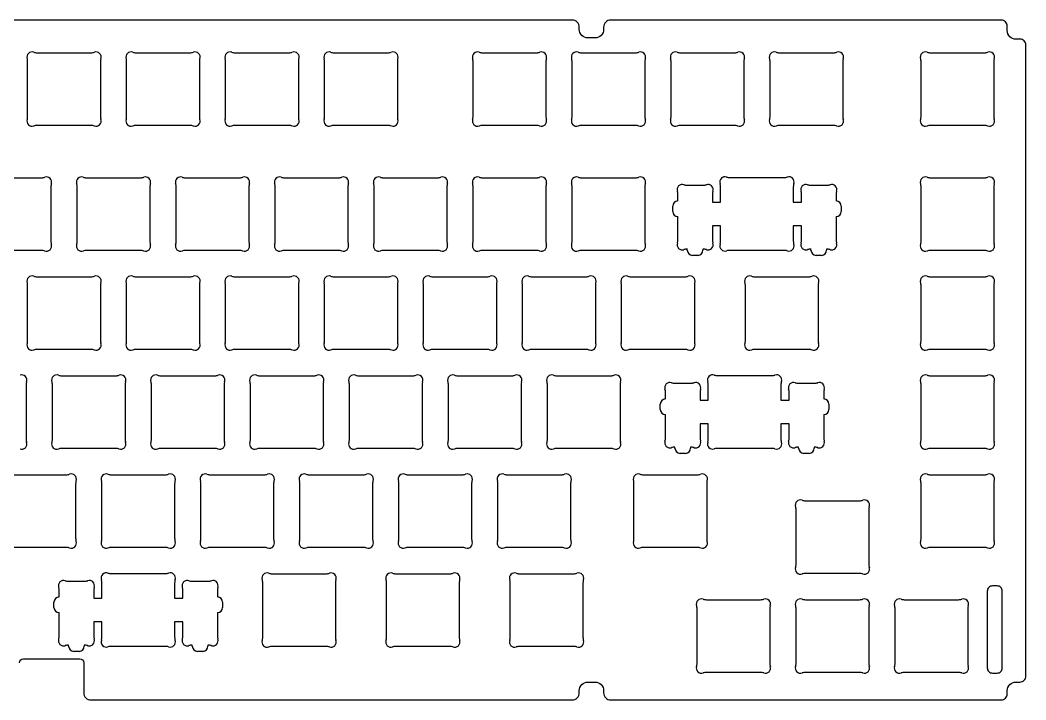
# Model space of a CAD drawing. Header units: millimetres. Extents: x 0 to 655, y 0 to 148.
# Drawn here: x 461.3 to 654.8, y 0 to 130.8 of the extents above; entities that cross this region are included whole.
import ezdxf

# ---------------------------------------------------------------- set-up
doc = ezdxf.new("R2010")
doc.units = ezdxf.units.MM

msp = doc.modelspace()

# ---------------------------------------------------------------- linework, layer by layer
for p, q in [((464.52, 124.52), (474.96, 124.52)), ((483.57, 124.52), (494.01, 124.52)), ((502.62, 124.52), (513.06, 124.52)), ((521.67, 124.52), (532.11, 124.52)), ((550.25, 124.52), (560.69, 124.52)), ((569.3, 124.52), (579.74, 124.52)), ((588.35, 124.52), (598.79, 124.52)), ((607.4, 124.52), (617.84, 124.52)), ((636.45, 124.52), (646.89, 124.52)), ((462.74, 112.3), (462.74, 122.75)), ((476.74, 122.75), (476.74, 112.3)), ((481.79, 112.3), (481.79, 122.75)), ((495.79, 122.75), (495.79, 112.3)), ((500.84, 112.3), (500.84, 122.75)), ((514.84, 122.75), (514.84, 112.3)), ((519.89, 112.3), (519.89, 122.75)), ((533.89, 122.75), (533.89, 112.3)), ((548.47, 112.3), (548.47, 122.75)), ((562.47, 122.75), (562.47, 112.3)), ((567.52, 112.3), (567.52, 122.75)), ((581.52, 122.75), (581.52, 112.3)), ((586.57, 112.3), (586.57, 122.75)), ((600.57, 122.75), (600.57, 112.3)), ((605.62, 112.3), (605.62, 122.75)), ((619.62, 122.75), (619.62, 112.3)), ((634.67, 112.3), (634.67, 122.75)), ((648.67, 122.75), (648.67, 112.3)), ((474.96, 110.52), (464.52, 110.52)), ((494.01, 110.52), (483.57, 110.52)), ((513.06, 110.52), (502.62, 110.52)), ((532.11, 110.52), (521.67, 110.52)), ((560.69, 110.52), (550.25, 110.52)), ((579.74, 110.52), (569.3, 110.52)), ((598.79, 110.52), (588.35, 110.52)), ((617.84, 110.52), (607.4, 110.52)), ((646.89, 110.52), (636.45, 110.52)), ((455, 100.47), (465.44, 100.47)), ((474.05, 100.47), (484.49, 100.47)), ((493.1, 100.47), (503.54, 100.47)), ((512.15, 100.47), (522.59, 100.47)), ((531.2, 100.47), (541.64, 100.47)), ((550.25, 100.47), (560.69, 100.47)), ((569.3, 100.47), (579.74, 100.47)), ((589.65, 99.03), (592.74, 99.03)), ((596.09, 95.8), (596.09, 98.72)), ((597.87, 100.5), (608.31, 100.5)), ((610.09, 98.72), (610.09, 95.8)), ((613.45, 99.03), (616.54, 99.03)), ((636.45, 100.47), (646.89, 100.47)), ((467.22, 98.7), (467.22, 88.25)), ((472.27, 88.25), (472.27, 98.7)), ((486.27, 98.7), (486.27, 88.25)), ((491.32, 88.25), (491.32, 98.7)), ((505.32, 98.7), (505.32, 88.25)), ((510.37, 88.25), (510.37, 98.7)), ((524.37, 98.7), (524.37, 88.25)), ((529.42, 88.25), (529.42, 98.7)), ((543.42, 98.7), (543.42, 88.25)), ((548.47, 88.25), (548.47, 98.7)), ((562.47, 98.7), (562.47, 88.25)), ((567.52, 88.25), (567.52, 98.7)), ((581.52, 98.7), (581.52, 88.25)), ((587.87, 96), (587.87, 97.25)), ((594.52, 97.25), (594.52, 95.8)), ((611.67, 95.8), (611.67, 97.25)), ((618.32, 97.25), (618.32, 96)), ((634.67, 88.25), (634.67, 98.7)), ((648.67, 98.7), (648.67, 88.25)), ((586.87, 94), (586.87, 95)), ((594.52, 95.8), (596.09, 95.8)), ((610.09, 95.8), (611.67, 95.8)), ((619.32, 95), (619.32, 94)), ((587.87, 88.51), (587.87, 93)), ((618.32, 93), (618.32, 88.51)), ((596.09, 91.2), (594.52, 91.2)), ((594.52, 91.2), (594.52, 88.51)), ((596.09, 88.28), (596.09, 91.2)), ((610.09, 91.2), (610.09, 88.28)), ((611.67, 91.2), (610.09, 91.2)), ((611.67, 88.51), (611.67, 91.2)), ((465.44, 86.47), (455, 86.47)), ((484.49, 86.47), (474.05, 86.47)), ((503.54, 86.47), (493.1, 86.47)), ((522.59, 86.47), (512.15, 86.47)), ((541.64, 86.47), (531.2, 86.47)), ((560.69, 86.47), (550.25, 86.47)), ((579.74, 86.47), (569.3, 86.47)), ((589.69, 86.53), (589.69, 86.73)), ((591.69, 85.53), (590.69, 85.53)), ((592.69, 86.73), (592.69, 86.53)), ((608.31, 86.5), (597.87, 86.5)), ((613.49, 86.53), (613.49, 86.73)), ((615.49, 85.53), (614.49, 85.53)), ((616.49, 86.73), (616.49, 86.53)), ((646.89, 86.47), (636.45, 86.47)), ((464.52, 81.42), (474.96, 81.42)), ((483.57, 81.42), (494.01, 81.42)), ((502.62, 81.42), (513.06, 81.42)), ((521.67, 81.42), (532.11, 81.42)), ((540.72, 81.42), (551.16, 81.42)), ((559.77, 81.42), (570.21, 81.42)), ((578.82, 81.42), (589.26, 81.42)), ((602.63, 81.42), (613.08, 81.42)), ((636.45, 81.42), (646.89, 81.42)), ((462.74, 69.2), (462.74, 79.65)), ((476.74, 79.65), (476.74, 69.2)), ((481.79, 69.2), (481.79, 79.65)), ((495.79, 79.65), (495.79, 69.2)), ((500.84, 69.2), (500.84, 79.65)), ((514.84, 79.65), (514.84, 69.2)), ((519.89, 69.2), (519.89, 79.65)), ((533.89, 79.65), (533.89, 69.2)), ((538.94, 69.2), (538.94, 79.65)), ((552.94, 79.65), (552.94, 69.2)), ((557.99, 69.2), (557.99, 79.65)), ((571.99, 79.65), (571.99, 69.2)), ((577.04, 69.2), (577.04, 79.65)), ((591.04, 79.65), (591.04, 69.2)), ((600.86, 69.2), (600.86, 79.65)), ((614.86, 79.65), (614.86, 69.2)), ((634.67, 69.2), (634.67, 79.65)), ((648.67, 79.65), (648.67, 69.2)), ((474.96, 67.42), (464.52, 67.42)), ((494.01, 67.42), (483.57, 67.42)), ((513.06, 67.42), (502.62, 67.42)), ((532.11, 67.42), (521.67, 67.42)), ((551.16, 67.42), (540.72, 67.42)), ((570.21, 67.42), (559.77, 67.42)), ((589.26, 67.42), (578.82, 67.42)), ((613.08, 67.42), (602.63, 67.42)), ((646.89, 67.42), (636.45, 67.42)), ((469.28, 62.37), (479.73, 62.37)), ((488.33, 62.37), (498.78, 62.37)), ((507.38, 62.37), (517.83, 62.37)), ((526.43, 62.37), (536.88, 62.37)), ((545.48, 62.37), (555.93, 62.37)), ((564.53, 62.37), (574.98, 62.37)), ((595.49, 62.4), (605.93, 62.4)), ((636.45, 62.37), (646.89, 62.37)), ((462.46, 60.6), (462.46, 50.15)), ((467.51, 50.15), (467.51, 60.6)), ((481.51, 60.6), (481.51, 50.15)), ((486.56, 50.15), (486.56, 60.6)), ((500.56, 60.6), (500.56, 50.15)), ((505.61, 50.15), (505.61, 60.6)), ((519.61, 60.6), (519.61, 50.15)), ((524.66, 50.15), (524.66, 60.6)), ((538.66, 60.6), (538.66, 50.15)), ((543.71, 50.15), (543.71, 60.6)), ((557.71, 60.6), (557.71, 50.15)), ((562.76, 50.15), (562.76, 60.6)), ((576.76, 60.6), (576.76, 50.15)), ((587.26, 60.93), (590.36, 60.93)), ((593.71, 57.7), (593.71, 60.62)), ((607.71, 60.62), (607.71, 57.7)), ((611.06, 60.93), (614.16, 60.93)), ((634.67, 50.15), (634.67, 60.6)), ((648.67, 60.6), (648.67, 50.15)), ((585.49, 57.9), (585.49, 59.15)), ((592.14, 59.15), (592.14, 57.7)), ((609.29, 57.7), (609.29, 59.15)), ((615.94, 59.15), (615.94, 57.9)), ((584.49, 55.9), (584.49, 56.9)), ((592.14, 57.7), (593.71, 57.7)), ((607.71, 57.7), (609.29, 57.7)), ((616.94, 56.9), (616.94, 55.9)), ((585.49, 50.41), (585.49, 54.9)), ((615.94, 54.9), (615.94, 50.41)), ((593.71, 53.1), (592.14, 53.1)), ((592.14, 53.1), (592.14, 50.41)), ((593.71, 50.18), (593.71, 53.1)), ((607.71, 53.1), (607.71, 50.18)), ((609.29, 53.1), (607.71, 53.1)), ((609.29, 50.41), (609.29, 53.1)), ((587.31, 48.43), (587.31, 48.63)), ((590.31, 48.63), (590.31, 48.43)), ((605.93, 48.4), (595.49, 48.4)), ((611.11, 48.43), (611.11, 48.63)), ((614.11, 48.63), (614.11, 48.43)), ((479.73, 48.37), (469.28, 48.37)), ((498.78, 48.37), (488.33, 48.37)), ((517.83, 48.37), (507.38, 48.37)), ((536.88, 48.37), (526.43, 48.37)), ((555.93, 48.37), (545.48, 48.37)), ((574.98, 48.37), (564.53, 48.37)), ((589.31, 47.43), (588.31, 47.43)), ((613.11, 47.43), (612.11, 47.43)), ((646.89, 48.37), (636.45, 48.37)), ((459.76, 43.32), (470.2, 43.32)), ((478.81, 43.32), (489.25, 43.32)), ((497.86, 43.32), (508.3, 43.32)), ((516.91, 43.32), (527.35, 43.32)), ((535.96, 43.32), (546.4, 43.32)), ((555.01, 43.32), (565.45, 43.32)), ((581.2, 43.32), (591.64, 43.32)), ((636.45, 43.32), (646.89, 43.32)), ((471.98, 41.55), (471.98, 31.1)), ((477.03, 31.1), (477.03, 41.55)), ((491.03, 41.55), (491.03, 31.1)), ((496.08, 31.1), (496.08, 41.55)), ((510.08, 41.55), (510.08, 31.1)), ((515.13, 31.1), (515.13, 41.55)), ((529.13, 41.55), (529.13, 31.1)), ((534.18, 31.1), (534.18, 41.55)), ((548.18, 41.55), (548.18, 31.1)), ((553.23, 31.1), (553.23, 41.55)), ((567.23, 41.55), (567.23, 31.1)), ((579.42, 31.1), (579.42, 41.55)), ((593.42, 41.55), (593.42, 31.1)), ((634.67, 31.1), (634.67, 41.55)), ((648.67, 41.55), (648.67, 31.1)), ((612.4, 38.32), (622.84, 38.32)), ((610.62, 26.1), (610.62, 36.55)), ((624.62, 36.55), (624.62, 26.1)), ((470.2, 29.32), (459.76, 29.32)), ((489.25, 29.32), (478.81, 29.32)), ((508.3, 29.32), (497.86, 29.32)), ((527.35, 29.32), (516.91, 29.32)), ((546.4, 29.32), (535.96, 29.32)), ((565.45, 29.32), (555.01, 29.32)), ((591.64, 29.32), (581.2, 29.32)), ((646.89, 29.32), (636.45, 29.32)), ((478.81, 24.3), (489.25, 24.3)), ((509.76, 24.28), (520.21, 24.28)), ((533.58, 24.28), (544.02, 24.28)), ((557.39, 24.28), (567.83, 24.28)), ((622.84, 24.32), (612.4, 24.32)), ((470.58, 22.83), (473.68, 22.83)), ((477.03, 19.6), (477.03, 22.52)), ((491.03, 22.52), (491.03, 19.6)), ((494.38, 22.83), (497.48, 22.83)), ((507.99, 12.05), (507.99, 22.5)), ((521.99, 22.5), (521.99, 12.05)), ((531.8, 12.05), (531.8, 22.5)), ((545.8, 22.5), (545.8, 12.05)), ((555.61, 12.05), (555.61, 22.5)), ((569.61, 22.5), (569.61, 12.05)), ((468.81, 19.8), (468.81, 21.05)), ((475.46, 21.05), (475.46, 19.6)), ((475.46, 19.6), (477.03, 19.6)), ((491.03, 19.6), (492.61, 19.6)), ((492.61, 19.6), (492.61, 21.05)), ((499.26, 21.05), (499.26, 19.8)), ((467.81, 17.8), (467.81, 18.8)), ((500.26, 18.8), (500.26, 17.8)), ((591.57, 7.05), (591.57, 17.5)), ((593.35, 19.28), (603.79, 19.28)), ((605.57, 17.5), (605.57, 7.05)), ((610.62, 7.05), (610.62, 17.5)), ((612.4, 19.28), (622.84, 19.28)), ((624.62, 17.5), (624.62, 7.05)), ((629.67, 7.05), (629.67, 17.5)), ((631.45, 19.28), (641.89, 19.28)), ((643.67, 17.5), (643.67, 7.05)), ((468.81, 12.31), (468.81, 16.8)), ((499.26, 16.8), (499.26, 12.31)), ((477.03, 15), (475.46, 15)), ((475.46, 15), (475.46, 12.31)), ((477.03, 12.08), (477.03, 15)), ((491.03, 15), (491.03, 12.08)), ((492.61, 15), (491.03, 15)), ((492.61, 12.31), (492.61, 15)), ((470.63, 10.33), (470.63, 10.53)), ((473.63, 10.53), (473.63, 10.33)), ((489.25, 10.3), (478.81, 10.3)), ((494.43, 10.33), (494.43, 10.53)), ((497.43, 10.53), (497.43, 10.33)), ((520.21, 10.28), (509.76, 10.28)), ((544.02, 10.28), (533.58, 10.28)), ((567.83, 10.28), (557.39, 10.28)), ((472.63, 9.33), (471.63, 9.33)), ((496.43, 9.33), (495.43, 9.33)), ((603.79, 5.28), (593.35, 5.28)), ((622.84, 5.28), (612.4, 5.28)), ((641.89, 5.28), (631.45, 5.28))]:
    msp.add_line(p, q)
msp.add_lwpolyline([(461.18, 7.14, -0.41418), (461.96, 7.93), (472.76, 7.93, -0.41418), (473.54, 7.14), (473.54, 1.35, 0.414214), (474.89, 0), (567.54, 0, 0.414214), (568.89, 1.35), (568.89, 1.78, -0.414214), (570.54, 3.43), (571.94, 3.43, -0.414214), (573.59, 1.78), (573.59, 1.35, 0.414214), (574.94, 0), (650.12, 0, 0.414214), (651.27, 1.15), (651.27, 1.78, -0.414214), (652.92, 3.43), (653.69, 3.43, 0.414214), (654.84, 4.58), (654.84, 125.98, 0.414214), (653.69, 127.13), (652.92, 127.13, -0.414214), (651.27, 128.78), (651.27, 129.65, 0.414214), (650.12, 130.8), (574.94, 130.8, 0.414214), (573.59, 129.45), (573.59, 129.02, -0.414214), (571.94, 127.37), (570.54, 127.37, -0.414214), (568.89, 129.02), (568.89, 129.45, 0.414214), (567.54, 130.8), (420.04, 130.8, 0.414214)], format="xyb")
msp.add_lwpolyline([(649.31, 5.16, 0.414214), (650.31, 6.16), (650.31, 20.93, 0.414214), (649.31, 21.93), (648.41, 21.93, 0.414214), (647.41, 20.93), (647.41, 6.16, 0.414214), (648.41, 5.16)], format="xyb", close=True)
for centre, radius, start, end in [((463.6, 123.67), 1, 72.0237, 197.9763), ((464.52, 126.52), 2, 252.0237, 270), ((474.96, 126.52), 2, 270, 287.9763), ((475.89, 123.67), 1, 342.0237, 107.9763), ((482.65, 123.67), 1, 72.0237, 197.9763), ((483.57, 126.52), 2, 252.0237, 270), ((494.01, 126.52), 2, 270, 287.9763), ((494.94, 123.67), 1, 342.0237, 107.9763), ((501.7, 123.67), 1, 72.0237, 197.9763), ((502.62, 126.52), 2, 252.0237, 270), ((513.06, 126.52), 2, 270, 287.9763), ((513.99, 123.67), 1, 342.0237, 107.9763), ((520.75, 123.67), 1, 72.0237, 197.9763), ((521.67, 126.52), 2, 252.0237, 270), ((532.11, 126.52), 2, 270, 287.9763), ((533.04, 123.67), 1, 342.0237, 107.9763), ((549.32, 123.67), 1, 72.0237, 197.9763), ((550.25, 126.52), 2, 252.0237, 270), ((560.69, 126.52), 2, 270, 287.9763), ((561.61, 123.67), 1, 342.0237, 107.9763), ((568.37, 123.67), 1, 72.0237, 197.9763), ((569.3, 126.52), 2, 252.0237, 270), ((579.74, 126.52), 2, 270, 287.9763), ((580.66, 123.67), 1, 342.0237, 107.9763), ((587.42, 123.67), 1, 72.0237, 197.9763), ((588.35, 126.52), 2, 252.0237, 270), ((598.79, 126.52), 2, 270, 287.9763), ((599.71, 123.67), 1, 342.0237, 107.9763), ((606.47, 123.67), 1, 72.0237, 197.9763), ((607.4, 126.52), 2, 252.0237, 270), ((617.84, 126.52), 2, 270, 287.9763), ((618.76, 123.67), 1, 342.0237, 107.9763), ((635.52, 123.67), 1, 72.0237, 197.9763), ((636.45, 126.52), 2, 252.0237, 270), ((646.89, 126.52), 2, 270, 287.9763), ((647.81, 123.67), 1, 342.0237, 107.9763), ((460.74, 122.75), 2, 0, 17.9763), ((478.74, 122.75), 2, 162.0237, 180), ((479.79, 122.75), 2, 0, 17.9763), ((497.79, 122.75), 2, 162.0237, 180), ((498.84, 122.75), 2, 0, 17.9763), ((516.84, 122.75), 2, 162.0237, 180), ((517.89, 122.75), 2, 0, 17.9763), ((535.89, 122.75), 2, 162.0237, 180), ((546.47, 122.75), 2, 0, 17.9763), ((564.47, 122.75), 2, 162.0237, 180), ((565.52, 122.75), 2, 0, 17.9763), ((583.52, 122.75), 2, 162.0237, 180), ((584.57, 122.75), 2, 0, 17.9763), ((602.57, 122.75), 2, 162.0237, 180), ((603.62, 122.75), 2, 0, 17.9763), ((621.62, 122.75), 2, 162.0237, 180), ((632.67, 122.75), 2, 0, 17.9763), ((650.67, 122.75), 2, 162.0237, 180), ((460.74, 112.3), 2, 342.0237, 360), ((478.74, 112.3), 2, 180, 197.9763), ((479.79, 112.3), 2, 342.0237, 360), ((497.79, 112.3), 2, 180, 197.9763), ((498.84, 112.3), 2, 342.0237, 360), ((516.84, 112.3), 2, 180, 197.9763), ((517.89, 112.3), 2, 342.0237, 360), ((535.89, 112.3), 2, 180, 197.9763), ((546.47, 112.3), 2, 342.0237, 360), ((564.47, 112.3), 2, 180, 197.9763), ((565.52, 112.3), 2, 342.0237, 360), ((583.52, 112.3), 2, 180, 197.9763), ((584.57, 112.3), 2, 342.0237, 360), ((602.57, 112.3), 2, 180, 197.9763), ((603.62, 112.3), 2, 342.0237, 360), ((621.62, 112.3), 2, 180, 197.9763), ((632.67, 112.3), 2, 342.0237, 360), ((650.67, 112.3), 2, 180, 197.9763), ((463.6, 111.38), 1, 162.0237, 287.9763), ((464.52, 108.52), 2, 90, 107.9763), ((474.96, 108.52), 2, 72.0237, 90), ((475.89, 111.38), 1, 252.0237, 17.9763), ((482.65, 111.38), 1, 162.0237, 287.9763), ((483.57, 108.52), 2, 90, 107.9763), ((494.01, 108.52), 2, 72.0237, 90), ((494.94, 111.38), 1, 252.0237, 17.9763), ((501.7, 111.38), 1, 162.0237, 287.9763), ((502.62, 108.52), 2, 90, 107.9763), ((513.06, 108.52), 2, 72.0237, 90), ((513.99, 111.38), 1, 252.0237, 17.9763), ((520.75, 111.38), 1, 162.0237, 287.9763), ((521.67, 108.52), 2, 90, 107.9763), ((532.11, 108.52), 2, 72.0237, 90), ((533.04, 111.38), 1, 252.0237, 17.9763), ((549.32, 111.38), 1, 162.0237, 287.9763), ((550.25, 108.52), 2, 90, 107.9763), ((560.69, 108.52), 2, 72.0237, 90), ((561.61, 111.38), 1, 252.0237, 17.9763), ((568.37, 111.38), 1, 162.0237, 287.9763), ((569.3, 108.52), 2, 90, 107.9763), ((579.74, 108.52), 2, 72.0237, 90), ((580.66, 111.38), 1, 252.0237, 17.9763), ((587.42, 111.38), 1, 162.0237, 287.9763), ((588.35, 108.52), 2, 90, 107.9763), ((598.79, 108.52), 2, 72.0237, 90), ((599.71, 111.38), 1, 252.0237, 17.9763), ((606.47, 111.38), 1, 162.0237, 287.9763), ((607.4, 108.52), 2, 90, 107.9763), ((617.84, 108.52), 2, 72.0237, 90), ((618.76, 111.38), 1, 252.0237, 17.9763), ((635.52, 111.38), 1, 162.0237, 287.9763), ((636.45, 108.52), 2, 90, 107.9763), ((646.89, 108.52), 2, 72.0237, 90), ((647.81, 111.38), 1, 252.0237, 17.9763), ((596.95, 99.65), 1, 72.0237, 197.9763), ((609.24, 99.65), 1, 342.0237, 107.9763), ((465.44, 102.47), 2, 270, 287.9763), ((466.36, 99.62), 1, 342.0237, 107.9763), ((469.22, 98.7), 2, 162.0237, 180), ((473.12, 99.62), 1, 72.0237, 197.9763), ((470.27, 98.7), 2, 0, 17.9763), ((474.05, 102.47), 2, 252.0237, 270), ((484.49, 102.47), 2, 270, 287.9763), ((485.41, 99.62), 1, 342.0237, 107.9763), ((488.27, 98.7), 2, 162.0237, 180), ((492.17, 99.62), 1, 72.0237, 197.9763), ((489.32, 98.7), 2, 0, 17.9763), ((493.1, 102.47), 2, 252.0237, 270), ((503.54, 102.47), 2, 270, 287.9763), ((504.46, 99.62), 1, 342.0237, 107.9763), ((507.32, 98.7), 2, 162.0237, 180), ((511.22, 99.62), 1, 72.0237, 197.9763), ((508.37, 98.7), 2, 0, 17.9763), ((512.15, 102.47), 2, 252.0237, 270), ((522.59, 102.47), 2, 270, 287.9763), ((523.51, 99.62), 1, 342.0237, 107.9763), ((526.37, 98.7), 2, 162.0237, 180), ((530.27, 99.62), 1, 72.0237, 197.9763), ((527.42, 98.7), 2, 0, 17.9763), ((531.2, 102.47), 2, 252.0237, 270), ((541.64, 102.47), 2, 270, 287.9763), ((542.56, 99.62), 1, 342.0237, 107.9763), ((545.42, 98.7), 2, 162.0237, 180), ((549.32, 99.62), 1, 72.0237, 197.9763), ((546.47, 98.7), 2, 0, 17.9763), ((550.25, 102.47), 2, 252.0237, 270), ((560.69, 102.47), 2, 270, 287.9763), ((561.61, 99.62), 1, 342.0237, 107.9763), ((564.47, 98.7), 2, 162.0237, 180), ((568.37, 99.62), 1, 72.0237, 197.9763), ((565.52, 98.7), 2, 0, 17.9763), ((569.3, 102.47), 2, 252.0237, 270), ((579.74, 102.47), 2, 270, 287.9763), ((580.66, 99.62), 1, 342.0237, 107.9763), ((583.52, 98.7), 2, 162.0237, 180), ((588.72, 98.18), 1, 72.0237, 197.9763), ((589.65, 101.03), 2, 252.0237, 270), ((592.74, 101.03), 2, 270, 287.9763), ((593.66, 98.18), 1, 342.0237, 107.9763), ((594.09, 98.72), 2, 0, 17.9763), ((597.87, 102.5), 2, 252.0237, 270), ((608.31, 102.5), 2, 270, 287.9763), ((612.09, 98.72), 2, 162.0237, 180), ((612.52, 98.18), 1, 72.0237, 197.9763), ((613.45, 101.03), 2, 252.0237, 270), ((616.54, 101.03), 2, 270, 287.9763), ((617.46, 98.18), 1, 342.0237, 107.9763), ((635.52, 99.62), 1, 72.0237, 197.9763), ((632.67, 98.7), 2, 0, 17.9763), ((636.45, 102.47), 2, 252.0237, 270), ((646.89, 102.47), 2, 270, 287.9763), ((647.81, 99.62), 1, 342.0237, 107.9763), ((650.67, 98.7), 2, 162.0237, 180), ((585.87, 97.25), 2, 360, 17.9763), ((596.52, 97.25), 2, 162.0237, 180), ((609.67, 97.25), 2, 0, 17.9763), ((620.32, 97.25), 2, 162.0237, 180), ((587.87, 95), 1, 90, 180), ((618.32, 95), 1, 0, 90), ((587.87, 94), 1, 180, 270), ((618.32, 94), 1, 270, 0), ((466.36, 87.33), 1, 252.0237, 17.9763), ((469.22, 88.25), 2, 180, 197.9763), ((473.12, 87.33), 1, 162.0237, 287.9763), ((470.27, 88.25), 2, 342.0237, 360), ((485.41, 87.33), 1, 252.0237, 17.9763), ((488.27, 88.25), 2, 180, 197.9763), ((492.17, 87.33), 1, 162.0237, 287.9763), ((489.32, 88.25), 2, 342.0237, 360), ((504.46, 87.33), 1, 252.0237, 17.9763), ((507.32, 88.25), 2, 180, 197.9763), ((511.22, 87.33), 1, 162.0237, 287.9763), ((508.37, 88.25), 2, 342.0237, 360), ((523.51, 87.33), 1, 252.0237, 17.9763), ((526.37, 88.25), 2, 180, 197.9763), ((530.27, 87.33), 1, 162.0237, 287.9763), ((527.42, 88.25), 2, 342.0237, 360), ((542.56, 87.33), 1, 252.0237, 17.9763), ((545.42, 88.25), 2, 180, 197.9763), ((549.32, 87.33), 1, 162.0237, 287.9763), ((546.47, 88.25), 2, 342.0237, 360), ((561.61, 87.33), 1, 252.0237, 17.9763), ((564.47, 88.25), 2, 180, 197.9763), ((568.37, 87.33), 1, 162.0237, 287.9763), ((565.52, 88.25), 2, 342.0237, 360), ((580.66, 87.33), 1, 252.0237, 17.9763), ((583.52, 88.25), 2, 180, 197.9763), ((588.72, 87.58), 1, 162.0237, 287.9763), ((585.87, 88.51), 2, 342.0237, 0), ((593.66, 87.58), 1, 252.0237, 17.9763), ((596.52, 88.51), 2, 180, 197.9763), ((596.95, 87.35), 1, 162.0237, 287.9763), ((594.09, 88.28), 2, 342.0237, 360), ((609.24, 87.35), 1, 252.0237, 17.9763), ((612.09, 88.28), 2, 180, 197.9763), ((612.52, 87.58), 1, 162.0237, 287.9763), ((609.67, 88.51), 2, 342.0237, 0), ((617.46, 87.58), 1, 252.0237, 17.9763), ((620.32, 88.51), 2, 180, 197.9763), ((635.52, 87.33), 1, 162.0237, 287.9763), ((632.67, 88.25), 2, 342.0237, 360), ((647.81, 87.33), 1, 252.0237, 17.9763), ((650.67, 88.25), 2, 180, 197.9763), ((465.44, 84.47), 2, 72.0237, 90), ((474.05, 84.47), 2, 90, 107.9763), ((484.49, 84.47), 2, 72.0237, 90), ((493.1, 84.47), 2, 90, 107.9763), ((503.54, 84.47), 2, 72.0237, 90), ((512.15, 84.47), 2, 90, 107.9763), ((522.59, 84.47), 2, 72.0237, 90), ((531.2, 84.47), 2, 90, 107.9763), ((541.64, 84.47), 2, 72.0237, 90), ((550.25, 84.47), 2, 90, 107.9763), ((560.69, 84.47), 2, 72.0237, 90), ((569.3, 84.47), 2, 90, 107.9763), ((579.74, 84.47), 2, 72.0237, 90), ((589.65, 84.73), 2, 88.6942, 107.9763), ((590.69, 86.53), 1, 180, 270), ((591.69, 86.53), 1, 270, 0), ((592.74, 84.73), 2, 72.0237, 91.3058), ((597.87, 84.5), 2, 90, 107.9763), ((608.31, 84.5), 2, 72.0237, 90), ((613.45, 84.73), 2, 88.6942, 107.9763), ((614.49, 86.53), 1, 180, 270), ((615.49, 86.53), 1, 270, 360), ((616.54, 84.73), 2, 72.0237, 91.3058), ((636.45, 84.47), 2, 90, 107.9763), ((646.89, 84.47), 2, 72.0237, 90), ((463.6, 80.57), 1, 72.0237, 197.9763), ((464.52, 83.42), 2, 252.0237, 270), ((474.96, 83.42), 2, 270, 287.9763), ((475.89, 80.57), 1, 342.0237, 107.9763), ((482.65, 80.57), 1, 72.0237, 197.9763), ((483.57, 83.42), 2, 252.0237, 270), ((494.01, 83.42), 2, 270, 287.9763), ((494.94, 80.57), 1, 342.0237, 107.9763), ((501.7, 80.57), 1, 72.0237, 197.9763), ((502.62, 83.42), 2, 252.0237, 270), ((513.06, 83.42), 2, 270, 287.9763), ((513.99, 80.57), 1, 342.0237, 107.9763), ((520.75, 80.57), 1, 72.0237, 197.9763), ((521.67, 83.42), 2, 252.0237, 270), ((532.11, 83.42), 2, 270, 287.9763), ((533.04, 80.57), 1, 342.0237, 107.9763), ((539.8, 80.57), 1, 72.0237, 197.9763), ((540.72, 83.42), 2, 252.0237, 270), ((551.16, 83.42), 2, 270, 287.9763), ((552.09, 80.57), 1, 342.0237, 107.9763), ((558.85, 80.57), 1, 72.0237, 197.9763), ((559.77, 83.42), 2, 252.0237, 270), ((570.21, 83.42), 2, 270, 287.9763), ((571.14, 80.57), 1, 342.0237, 107.9763), ((577.9, 80.57), 1, 72.0237, 197.9763), ((578.82, 83.42), 2, 252.0237, 270), ((589.26, 83.42), 2, 270, 287.9763), ((590.19, 80.57), 1, 342.0237, 107.9763), ((601.71, 80.57), 1, 72.0237, 197.9763), ((602.63, 83.42), 2, 252.0237, 270), ((613.08, 83.42), 2, 270, 287.9763), ((614, 80.57), 1, 342.0237, 107.9763), ((635.52, 80.57), 1, 72.0237, 197.9763), ((636.45, 83.42), 2, 252.0237, 270), ((646.89, 83.42), 2, 270, 287.9763), ((647.81, 80.57), 1, 342.0237, 107.9763), ((460.74, 79.65), 2, 0, 17.9763), ((478.74, 79.65), 2, 162.0237, 180), ((479.79, 79.65), 2, 0, 17.9763), ((497.79, 79.65), 2, 162.0237, 180), ((498.84, 79.65), 2, 0, 17.9763), ((516.84, 79.65), 2, 162.0237, 180), ((517.89, 79.65), 2, 0, 17.9763), ((535.89, 79.65), 2, 162.0237, 180), ((536.94, 79.65), 2, 0, 17.9763), ((554.94, 79.65), 2, 162.0237, 180), ((555.99, 79.65), 2, 0, 17.9763), ((573.99, 79.65), 2, 162.0237, 180), ((575.04, 79.65), 2, 0, 17.9763), ((593.04, 79.65), 2, 162.0237, 180), ((598.86, 79.65), 2, 0, 17.9763), ((616.86, 79.65), 2, 162.0237, 180), ((632.67, 79.65), 2, 0, 17.9763), ((650.67, 79.65), 2, 162.0237, 180), ((463.6, 68.28), 1, 162.0237, 287.9763), ((460.74, 69.2), 2, 342.0237, 360), ((475.89, 68.28), 1, 252.0237, 17.9763), ((478.74, 69.2), 2, 180, 197.9763), ((482.65, 68.28), 1, 162.0237, 287.9763), ((479.79, 69.2), 2, 342.0237, 360), ((494.94, 68.28), 1, 252.0237, 17.9763), ((497.79, 69.2), 2, 180, 197.9763), ((501.7, 68.28), 1, 162.0237, 287.9763), ((498.84, 69.2), 2, 342.0237, 360), ((513.99, 68.28), 1, 252.0237, 17.9763), ((516.84, 69.2), 2, 180, 197.9763), ((520.75, 68.28), 1, 162.0237, 287.9763), ((517.89, 69.2), 2, 342.0237, 360), ((533.04, 68.28), 1, 252.0237, 17.9763), ((535.89, 69.2), 2, 180, 197.9763), ((539.8, 68.28), 1, 162.0237, 287.9763), ((536.94, 69.2), 2, 342.0237, 360), ((552.09, 68.28), 1, 252.0237, 17.9763), ((554.94, 69.2), 2, 180, 197.9763), ((558.85, 68.28), 1, 162.0237, 287.9763), ((555.99, 69.2), 2, 342.0237, 360), ((571.14, 68.28), 1, 252.0237, 17.9763), ((573.99, 69.2), 2, 180, 197.9763), ((577.9, 68.28), 1, 162.0237, 287.9763), ((575.04, 69.2), 2, 342.0237, 360), ((590.19, 68.28), 1, 252.0237, 17.9763), ((593.04, 69.2), 2, 180, 197.9763), ((601.71, 68.28), 1, 162.0237, 287.9763), ((598.86, 69.2), 2, 342.0237, 360), ((614, 68.28), 1, 252.0237, 17.9763), ((616.86, 69.2), 2, 180, 197.9763), ((635.52, 68.28), 1, 162.0237, 287.9763), ((632.67, 69.2), 2, 342.0237, 360), ((647.81, 68.28), 1, 252.0237, 17.9763), ((650.67, 69.2), 2, 180, 197.9763), ((464.52, 65.42), 2, 90, 107.9763), ((474.96, 65.42), 2, 72.0237, 90), ((483.57, 65.42), 2, 90, 107.9763), ((494.01, 65.42), 2, 72.0237, 90), ((502.62, 65.42), 2, 90, 107.9763), ((513.06, 65.42), 2, 72.0237, 90), ((521.67, 65.42), 2, 90, 107.9763), ((532.11, 65.42), 2, 72.0237, 90), ((540.72, 65.42), 2, 90, 107.9763), ((551.16, 65.42), 2, 72.0237, 90), ((559.77, 65.42), 2, 90, 107.9763), ((570.21, 65.42), 2, 72.0237, 90), ((578.82, 65.42), 2, 90, 107.9763), ((589.26, 65.42), 2, 72.0237, 90), ((602.63, 65.42), 2, 90, 107.9763), ((613.08, 65.42), 2, 72.0237, 90), ((636.45, 65.42), 2, 90, 107.9763), ((646.89, 65.42), 2, 72.0237, 90), ((461.6, 61.52), 1, 342.0237, 107.9763), ((468.36, 61.52), 1, 72.0237, 197.9763), ((469.28, 64.37), 2, 252.0237, 270), ((479.73, 64.37), 2, 270, 287.9763), ((480.65, 61.52), 1, 342.0237, 107.9763), ((487.41, 61.52), 1, 72.0237, 197.9763), ((488.33, 64.37), 2, 252.0237, 270), ((498.78, 64.37), 2, 270, 287.9763), ((499.7, 61.52), 1, 342.0237, 107.9763), ((506.46, 61.52), 1, 72.0237, 197.9763), ((507.38, 64.37), 2, 252.0237, 270), ((517.83, 64.37), 2, 270, 287.9763), ((518.75, 61.52), 1, 342.0237, 107.9763), ((525.51, 61.52), 1, 72.0237, 197.9763), ((526.43, 64.37), 2, 252.0237, 270), ((536.88, 64.37), 2, 270, 287.9763), ((537.8, 61.52), 1, 342.0237, 107.9763), ((544.56, 61.52), 1, 72.0237, 197.9763), ((545.48, 64.37), 2, 252.0237, 270), ((555.93, 64.37), 2, 270, 287.9763), ((556.85, 61.52), 1, 342.0237, 107.9763), ((563.61, 61.52), 1, 72.0237, 197.9763), ((564.53, 64.37), 2, 252.0237, 270), ((574.98, 64.37), 2, 270, 287.9763), ((575.9, 61.52), 1, 342.0237, 107.9763), ((594.56, 61.55), 1, 72.0237, 197.9763), ((595.49, 64.4), 2, 252.0237, 270), ((605.93, 64.4), 2, 270, 287.9763), ((606.86, 61.55), 1, 342.0237, 107.9763), ((635.52, 61.52), 1, 72.0237, 197.9763), ((636.45, 64.37), 2, 252.0237, 270), ((646.89, 64.37), 2, 270, 287.9763), ((647.81, 61.52), 1, 342.0237, 107.9763), ((464.46, 60.6), 2, 162.0237, 180), ((465.51, 60.6), 2, 0, 17.9763), ((483.51, 60.6), 2, 162.0237, 180), ((484.56, 60.6), 2, 0, 17.9763), ((502.56, 60.6), 2, 162.0237, 180), ((503.61, 60.6), 2, 0, 17.9763), ((521.61, 60.6), 2, 162.0237, 180), ((522.66, 60.6), 2, 0, 17.9763), ((540.66, 60.6), 2, 162.0237, 180), ((541.71, 60.6), 2, 0, 17.9763), ((559.71, 60.6), 2, 162.0237, 180), ((560.76, 60.6), 2, 0, 17.9763), ((578.76, 60.6), 2, 162.0237, 180), ((586.34, 60.08), 1, 72.0237, 197.9763), ((587.26, 62.93), 2, 252.0237, 270), ((590.36, 62.93), 2, 270, 287.9763), ((591.28, 60.08), 1, 342.0237, 107.9763), ((591.71, 60.62), 2, 0, 17.9763), ((609.71, 60.62), 2, 162.0237, 180), ((610.14, 60.08), 1, 72.0237, 197.9763), ((611.06, 62.93), 2, 252.0237, 270), ((614.16, 62.93), 2, 270, 287.9763), ((615.08, 60.08), 1, 342.0237, 107.9763), ((632.67, 60.6), 2, 0, 17.9763), ((650.67, 60.6), 2, 162.0237, 180), ((583.49, 59.15), 2, 360, 17.9763), ((594.14, 59.15), 2, 162.0237, 180), ((607.29, 59.15), 2, 0, 17.9763), ((617.94, 59.15), 2, 162.0237, 180), ((585.49, 56.9), 1, 90, 180), ((615.94, 56.9), 1, 0, 90), ((585.49, 55.9), 1, 180, 270), ((615.94, 55.9), 1, 270, 0), ((583.49, 50.41), 2, 342.0237, 0), ((594.14, 50.41), 2, 180, 197.9763), ((607.29, 50.41), 2, 342.0237, 0), ((617.94, 50.41), 2, 180, 197.9763), ((461.6, 49.23), 1, 252.0237, 17.9763), ((464.46, 50.15), 2, 180, 197.9763), ((468.36, 49.23), 1, 162.0237, 287.9763), ((465.51, 50.15), 2, 342.0237, 360), ((480.65, 49.23), 1, 252.0237, 17.9763), ((483.51, 50.15), 2, 180, 197.9763), ((487.41, 49.23), 1, 162.0237, 287.9763), ((484.56, 50.15), 2, 342.0237, 360), ((499.7, 49.23), 1, 252.0237, 17.9763), ((502.56, 50.15), 2, 180, 197.9763), ((506.46, 49.23), 1, 162.0237, 287.9763), ((503.61, 50.15), 2, 342.0237, 360), ((518.75, 49.23), 1, 252.0237, 17.9763), ((521.61, 50.15), 2, 180, 197.9763), ((525.51, 49.23), 1, 162.0237, 287.9763), ((522.66, 50.15), 2, 342.0237, 360), ((537.8, 49.23), 1, 252.0237, 17.9763), ((540.66, 50.15), 2, 180, 197.9763), ((544.56, 49.23), 1, 162.0237, 287.9763), ((541.71, 50.15), 2, 342.0237, 360), ((556.85, 49.23), 1, 252.0237, 17.9763), ((559.71, 50.15), 2, 180, 197.9763), ((563.61, 49.23), 1, 162.0237, 287.9763), ((560.76, 50.15), 2, 342.0237, 360), ((575.9, 49.23), 1, 252.0237, 17.9763), ((578.76, 50.15), 2, 180, 197.9763), ((586.34, 49.48), 1, 162.0237, 287.9763), ((587.26, 46.63), 2, 88.6942, 107.9763), ((588.31, 48.43), 1, 180, 270), ((589.31, 48.43), 1, 270, 0), ((590.36, 46.63), 2, 72.0237, 91.3058), ((591.28, 49.48), 1, 252.0237, 17.9763), ((594.56, 49.25), 1, 162.0237, 287.9763), ((591.71, 50.18), 2, 342.0237, 360), ((595.49, 46.4), 2, 90, 107.9763), ((605.93, 46.4), 2, 72.0237, 90), ((606.86, 49.25), 1, 252.0237, 17.9763), ((609.71, 50.18), 2, 180, 197.9763), ((610.14, 49.48), 1, 162.0237, 287.9763), ((611.06, 46.63), 2, 88.6942, 107.9763), ((612.11, 48.43), 1, 180, 270), ((613.11, 48.43), 1, 270, 360), ((614.16, 46.63), 2, 72.0237, 91.3058), ((615.08, 49.48), 1, 252.0237, 17.9763), ((635.52, 49.23), 1, 162.0237, 287.9763), ((632.67, 50.15), 2, 342.0237, 360), ((647.81, 49.23), 1, 252.0237, 17.9763), ((650.67, 50.15), 2, 180, 197.9763), ((469.28, 46.37), 2, 90, 107.9763), ((479.73, 46.37), 2, 72.0237, 90), ((488.33, 46.37), 2, 90, 107.9763), ((498.78, 46.37), 2, 72.0237, 90), ((507.38, 46.37), 2, 90, 107.9763), ((517.83, 46.37), 2, 72.0237, 90), ((526.43, 46.37), 2, 90, 107.9763), ((536.88, 46.37), 2, 72.0237, 90), ((545.48, 46.37), 2, 90, 107.9763), ((555.93, 46.37), 2, 72.0237, 90), ((564.53, 46.37), 2, 90, 107.9763), ((574.98, 46.37), 2, 72.0237, 90), ((636.45, 46.37), 2, 90, 107.9763), ((646.89, 46.37), 2, 72.0237, 90), ((470.2, 45.32), 2, 270, 287.9763), ((471.13, 42.47), 1, 342.0237, 107.9763), ((477.88, 42.47), 1, 72.0237, 197.9763), ((478.81, 45.32), 2, 252.0237, 270), ((489.25, 45.32), 2, 270, 287.9763), ((490.18, 42.47), 1, 342.0237, 107.9763), ((496.93, 42.47), 1, 72.0237, 197.9763), ((497.86, 45.32), 2, 252.0237, 270), ((508.3, 45.32), 2, 270, 287.9763), ((509.23, 42.47), 1, 342.0237, 107.9763), ((515.98, 42.47), 1, 72.0237, 197.9763), ((516.91, 45.32), 2, 252.0237, 270), ((527.35, 45.32), 2, 270, 287.9763), ((528.28, 42.47), 1, 342.0237, 107.9763), ((535.03, 42.47), 1, 72.0237, 197.9763), ((535.96, 45.32), 2, 252.0237, 270), ((546.4, 45.32), 2, 270, 287.9763), ((547.33, 42.47), 1, 342.0237, 107.9763), ((554.08, 42.47), 1, 72.0237, 197.9763), ((555.01, 45.32), 2, 252.0237, 270), ((565.45, 45.32), 2, 270, 287.9763), ((566.38, 42.47), 1, 342.0237, 107.9763), ((580.28, 42.47), 1, 72.0237, 197.9763), ((581.2, 45.32), 2, 252.0237, 270), ((591.64, 45.32), 2, 270, 287.9763), ((592.57, 42.47), 1, 342.0237, 107.9763), ((635.52, 42.47), 1, 72.0237, 197.9763), ((636.45, 45.32), 2, 252.0237, 270), ((646.89, 45.32), 2, 270, 287.9763), ((647.81, 42.47), 1, 342.0237, 107.9763), ((473.98, 41.55), 2, 162.0237, 180), ((475.03, 41.55), 2, 0, 17.9763), ((493.03, 41.55), 2, 162.0237, 180), ((494.08, 41.55), 2, 0, 17.9763), ((512.08, 41.55), 2, 162.0237, 180), ((513.13, 41.55), 2, 0, 17.9763), ((531.13, 41.55), 2, 162.0237, 180), ((532.18, 41.55), 2, 0, 17.9763), ((550.18, 41.55), 2, 162.0237, 180), ((551.23, 41.55), 2, 0, 17.9763), ((569.23, 41.55), 2, 162.0237, 180), ((577.42, 41.55), 2, 0, 17.9763), ((595.42, 41.55), 2, 162.0237, 180), ((632.67, 41.55), 2, 0, 17.9763), ((650.67, 41.55), 2, 162.0237, 180), ((611.47, 37.47), 1, 72.0237, 197.9763), ((608.62, 36.55), 2, 0, 17.9763), ((612.4, 40.32), 2, 252.0237, 270), ((622.84, 40.32), 2, 270, 287.9763), ((623.76, 37.47), 1, 342.0237, 107.9763), ((626.62, 36.55), 2, 162.0237, 180), ((473.98, 31.1), 2, 180, 197.9763), ((475.03, 31.1), 2, 342.0237, 360), ((493.03, 31.1), 2, 180, 197.9763), ((494.08, 31.1), 2, 342.0237, 360), ((512.08, 31.1), 2, 180, 197.9763), ((513.13, 31.1), 2, 342.0237, 360), ((531.13, 31.1), 2, 180, 197.9763), ((532.18, 31.1), 2, 342.0237, 360), ((550.18, 31.1), 2, 180, 197.9763), ((551.23, 31.1), 2, 342.0237, 360), ((569.23, 31.1), 2, 180, 197.9763), ((577.42, 31.1), 2, 342.0237, 360), ((595.42, 31.1), 2, 180, 197.9763), ((632.67, 31.1), 2, 342.0237, 360), ((650.67, 31.1), 2, 180, 197.9763), ((470.2, 27.32), 2, 72.0237, 90), ((471.13, 30.18), 1, 252.0237, 17.9763), ((477.88, 30.18), 1, 162.0237, 287.9763), ((478.81, 27.32), 2, 90, 107.9763), ((489.25, 27.32), 2, 72.0237, 90), ((490.18, 30.18), 1, 252.0237, 17.9763), ((496.93, 30.18), 1, 162.0237, 287.9763), ((497.86, 27.32), 2, 90, 107.9763), ((508.3, 27.32), 2, 72.0237, 90), ((509.23, 30.18), 1, 252.0237, 17.9763), ((515.98, 30.18), 1, 162.0237, 287.9763), ((516.91, 27.32), 2, 90, 107.9763), ((527.35, 27.32), 2, 72.0237, 90), ((528.28, 30.18), 1, 252.0237, 17.9763), ((535.03, 30.18), 1, 162.0237, 287.9763), ((535.96, 27.32), 2, 90, 107.9763), ((546.4, 27.32), 2, 72.0237, 90), ((547.33, 30.18), 1, 252.0237, 17.9763), ((554.08, 30.18), 1, 162.0237, 287.9763), ((555.01, 27.32), 2, 90, 107.9763), ((565.45, 27.32), 2, 72.0237, 90), ((566.38, 30.18), 1, 252.0237, 17.9763), ((580.28, 30.18), 1, 162.0237, 287.9763), ((581.2, 27.32), 2, 90, 107.9763), ((591.64, 27.32), 2, 72.0237, 90), ((592.57, 30.18), 1, 252.0237, 17.9763), ((635.52, 30.18), 1, 162.0237, 287.9763), ((636.45, 27.32), 2, 90, 107.9763), ((646.89, 27.32), 2, 72.0237, 90), ((647.81, 30.18), 1, 252.0237, 17.9763), ((611.47, 25.18), 1, 162.0237, 287.9763), ((608.62, 26.1), 2, 342.0237, 360), ((623.76, 25.18), 1, 252.0237, 17.9763), ((626.62, 26.1), 2, 180, 197.9763), ((477.88, 23.45), 1, 72.0237, 197.9763), ((478.81, 26.3), 2, 252.0237, 270), ((489.25, 26.3), 2, 270, 287.9763), ((490.18, 23.45), 1, 342.0237, 107.9763), ((508.84, 23.42), 1, 72.0237, 197.9763), ((509.76, 26.28), 2, 252.0237, 270), ((520.21, 26.28), 2, 270, 287.9763), ((521.13, 23.42), 1, 342.0237, 107.9763), ((532.65, 23.42), 1, 72.0237, 197.9763), ((533.58, 26.28), 2, 252.0237, 270), ((544.02, 26.28), 2, 270, 287.9763), ((544.94, 23.42), 1, 342.0237, 107.9763), ((556.46, 23.42), 1, 72.0237, 197.9763), ((557.39, 26.28), 2, 252.0237, 270), ((567.83, 26.28), 2, 270, 287.9763), ((568.76, 23.42), 1, 342.0237, 107.9763), ((612.4, 22.32), 2, 90, 107.9763), ((622.84, 22.32), 2, 72.0237, 90), ((469.66, 21.98), 1, 72.0237, 197.9763), ((466.81, 21.05), 2, 360, 17.9763), ((470.58, 24.83), 2, 252.0237, 270), ((473.68, 24.83), 2, 270, 287.9763), ((474.6, 21.98), 1, 342.0237, 107.9763), ((477.46, 21.05), 2, 162.0237, 180), ((475.03, 22.52), 2, 0, 17.9763), ((493.03, 22.52), 2, 162.0237, 180), ((493.46, 21.98), 1, 72.0237, 197.9763), ((490.61, 21.05), 2, 0, 17.9763), ((494.38, 24.83), 2, 252.0237, 270), ((497.48, 24.83), 2, 270, 287.9763), ((498.4, 21.98), 1, 342.0237, 107.9763), ((501.26, 21.05), 2, 162.0237, 180), ((505.99, 22.5), 2, 0, 17.9763), ((523.99, 22.5), 2, 162.0237, 180), ((529.8, 22.5), 2, 0, 17.9763), ((547.8, 22.5), 2, 162.0237, 180), ((553.61, 22.5), 2, 0, 17.9763), ((571.61, 22.5), 2, 162.0237, 180), ((468.81, 18.8), 1, 90, 180), ((499.26, 18.8), 1, 0, 90), ((592.42, 18.42), 1, 72.0237, 197.9763), ((593.35, 21.28), 2, 252.0237, 270), ((603.79, 21.28), 2, 270, 287.9763), ((604.71, 18.42), 1, 342.0237, 107.9763), ((611.47, 18.42), 1, 72.0237, 197.9763), ((612.4, 21.28), 2, 252.0237, 270), ((622.84, 21.28), 2, 270, 287.9763), ((623.76, 18.42), 1, 342.0237, 107.9763), ((630.52, 18.42), 1, 72.0237, 197.9763), ((631.45, 21.28), 2, 252.0237, 270), ((641.89, 21.28), 2, 270, 287.9763), ((642.81, 18.42), 1, 342.0237, 107.9763), ((468.81, 17.8), 1, 180, 270), ((499.26, 17.8), 1, 270, 0), ((589.57, 17.5), 2, 0, 17.9763), ((607.57, 17.5), 2, 162.0237, 180), ((608.62, 17.5), 2, 0, 17.9763), ((626.62, 17.5), 2, 162.0237, 180), ((627.67, 17.5), 2, 0, 17.9763), ((645.67, 17.5), 2, 162.0237, 180), ((469.66, 11.38), 1, 162.0237, 287.9763), ((466.81, 12.31), 2, 342.0237, 0), ((474.6, 11.38), 1, 252.0237, 17.9763), ((477.46, 12.31), 2, 180, 197.9763), ((475.03, 12.08), 2, 342.0237, 360), ((493.03, 12.08), 2, 180, 197.9763), ((493.46, 11.38), 1, 162.0237, 287.9763), ((490.61, 12.31), 2, 342.0237, 0), ((498.4, 11.38), 1, 252.0237, 17.9763), ((501.26, 12.31), 2, 180, 197.9763), ((505.99, 12.05), 2, 342.0237, 360), ((523.99, 12.05), 2, 180, 197.9763), ((529.8, 12.05), 2, 342.0237, 360), ((547.8, 12.05), 2, 180, 197.9763), ((553.61, 12.05), 2, 342.0237, 360), ((571.61, 12.05), 2, 180, 197.9763), ((470.58, 8.53), 2, 88.6942, 107.9763), ((471.63, 10.33), 1, 180, 270), ((472.63, 10.33), 1, 270, 0), ((473.68, 8.53), 2, 72.0237, 91.3058), ((477.88, 11.15), 1, 162.0237, 287.9763), ((478.81, 8.3), 2, 90, 107.9763), ((489.25, 8.3), 2, 72.0237, 90), ((490.18, 11.15), 1, 252.0237, 17.9763), ((494.38, 8.53), 2, 88.6942, 107.9763), ((495.43, 10.33), 1, 180, 270), ((496.43, 10.33), 1, 270, 360), ((497.48, 8.53), 2, 72.0237, 91.3058), ((508.84, 11.13), 1, 162.0237, 287.9763), ((509.76, 8.28), 2, 90, 107.9763), ((520.21, 8.28), 2, 72.0237, 90), ((521.13, 11.13), 1, 252.0237, 17.9763), ((532.65, 11.13), 1, 162.0237, 287.9763), ((533.58, 8.28), 2, 90, 107.9763), ((544.02, 8.28), 2, 72.0237, 90), ((544.94, 11.13), 1, 252.0237, 17.9763), ((556.46, 11.13), 1, 162.0237, 287.9763), ((557.39, 8.28), 2, 90, 107.9763), ((567.83, 8.28), 2, 72.0237, 90), ((568.76, 11.13), 1, 252.0237, 17.9763), ((592.42, 6.13), 1, 162.0237, 287.9763), ((589.57, 7.05), 2, 342.0237, 360), ((604.71, 6.13), 1, 252.0237, 17.9763), ((607.57, 7.05), 2, 180, 197.9763), ((611.47, 6.13), 1, 162.0237, 287.9763), ((608.62, 7.05), 2, 342.0237, 360), ((623.76, 6.13), 1, 252.0237, 17.9763), ((626.62, 7.05), 2, 180, 197.9763), ((630.52, 6.13), 1, 162.0237, 287.9763), ((627.67, 7.05), 2, 342.0237, 360), ((642.81, 6.13), 1, 252.0237, 17.9763), ((645.67, 7.05), 2, 180, 197.9763), ((593.35, 3.28), 2, 90, 107.9763), ((603.79, 3.28), 2, 72.0237, 90), ((612.4, 3.28), 2, 90, 107.9763), ((622.84, 3.28), 2, 72.0237, 90), ((631.45, 3.28), 2, 90, 107.9763), ((641.89, 3.28), 2, 72.0237, 90)]:
    msp.add_arc(centre, radius, start, end)

doc.saveas('drawing.dxf')
